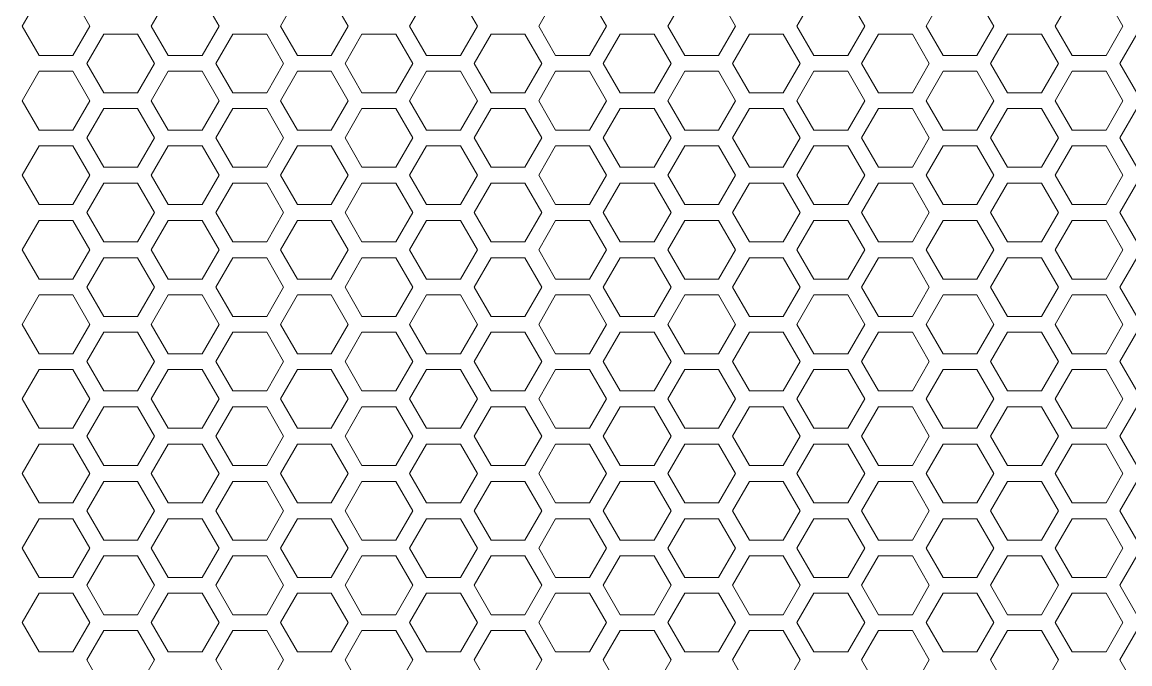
# Model space of a CAD drawing. Header units: millimetres. Extents: x 0 to 140, y -17 to 195.
# Drawn here: x 17.62 to 26.51, y 131.88 to 137.03 of the extents above; entities that cross this region are included whole.
import ezdxf

# ---------------------------------------------------------------- set-up
doc = ezdxf.new("R2010")
doc.units = ezdxf.units.MM
doc.layers.add('4203-42785_1_0', color=7, linetype='Continuous')

# ---------------------------------------------------------------- blocks, each defined once
blk = doc.blocks.new('a')
at = {"layer": '4203-42785_1_0', "color": 0, "linetype": 'ByBlock', "lineweight": 9}
for p, q in [((1506.9262, 451.6543), (1506.8194, 451.4695)), ((1507.2464, 451.4695), (1507.1396, 451.6543)), ((1507.7395, 451.6543), (1507.6327, 451.4695)), ((1508.0596, 451.4695), (1507.9529, 451.6543)), ((1508.5527, 451.6543), (1508.446, 451.4695)), ((1508.8728, 451.4695), (1508.7661, 451.6543)), ((1509.366, 451.6543), (1509.2593, 451.4695)), ((1509.6862, 451.4695), (1509.5794, 451.6543)), ((1510.1793, 451.6543), (1510.0725, 451.4695)), ((1510.4994, 451.4695), (1510.3927, 451.6543)), ((1510.9926, 451.6543), (1510.8858, 451.4695)), ((1511.3127, 451.4695), (1511.206, 451.6543)), ((1511.8058, 451.6543), (1511.6991, 451.4695)), ((1512.1259, 451.4695), (1512.0192, 451.6543)), ((1512.6191, 451.6543), (1512.5124, 451.4695)), ((1512.9393, 451.4695), (1512.8325, 451.6543)), ((1513.4323, 451.6543), (1513.3256, 451.4695)), ((1513.7524, 451.4695), (1513.6457, 451.6543)), ((1506.8194, 451.4695), (1506.9262, 451.2846)), ((1507.1396, 451.2846), (1507.2464, 451.4695)), ((1507.6327, 451.4695), (1507.7395, 451.2846)), ((1507.9529, 451.2846), (1508.0596, 451.4695)), ((1508.446, 451.4695), (1508.5527, 451.2846)), ((1508.7661, 451.2846), (1508.8728, 451.4695)), ((1509.2593, 451.4695), (1509.366, 451.2846)), ((1509.5794, 451.2846), (1509.6862, 451.4695)), ((1510.0725, 451.4695), (1510.1793, 451.2846)), ((1510.3927, 451.2846), (1510.4994, 451.4695)), ((1510.8858, 451.4695), (1510.9926, 451.2846)), ((1511.206, 451.2846), (1511.3127, 451.4695)), ((1511.6991, 451.4695), (1511.8058, 451.2846)), ((1512.0192, 451.2846), (1512.1259, 451.4695)), ((1512.5124, 451.4695), (1512.6191, 451.2846)), ((1512.8325, 451.2846), (1512.9393, 451.4695)), ((1513.3256, 451.4695), (1513.4323, 451.2846)), ((1513.6457, 451.2846), (1513.7524, 451.4695)), ((1507.3328, 451.4196), (1507.2261, 451.2347)), ((1507.3328, 451.4196), (1507.2261, 451.2347)), ((1507.5463, 451.4196), (1507.3328, 451.4196)), ((1507.5463, 451.4196), (1507.3328, 451.4196)), ((1507.653, 451.2347), (1507.5463, 451.4196)), ((1507.653, 451.2347), (1507.5463, 451.4196)), ((1508.1461, 451.4196), (1508.0394, 451.2347)), ((1508.1461, 451.4196), (1508.0394, 451.2347)), ((1508.3595, 451.4196), (1508.1461, 451.4196)), ((1508.3595, 451.4196), (1508.1461, 451.4196)), ((1508.4662, 451.2347), (1508.3595, 451.4196)), ((1508.4662, 451.2347), (1508.3595, 451.4196)), ((1508.9594, 451.4196), (1508.8527, 451.2347)), ((1508.9594, 451.4196), (1508.8527, 451.2347)), ((1509.1728, 451.4196), (1508.9594, 451.4196)), ((1509.1728, 451.4196), (1508.9594, 451.4196)), ((1509.2795, 451.2347), (1509.1728, 451.4196)), ((1509.2795, 451.2347), (1509.1728, 451.4196)), ((1509.7726, 451.4196), (1509.6659, 451.2347)), ((1509.7726, 451.4196), (1509.6659, 451.2347)), ((1509.9861, 451.4196), (1509.7726, 451.4196)), ((1509.9861, 451.4196), (1509.7726, 451.4196)), ((1510.0928, 451.2347), (1509.9861, 451.4196)), ((1510.0928, 451.2347), (1509.9861, 451.4196)), ((1510.5859, 451.4196), (1510.4792, 451.2347)), ((1510.5859, 451.4196), (1510.4792, 451.2347)), ((1510.7994, 451.4196), (1510.5859, 451.4196)), ((1510.7994, 451.4196), (1510.5859, 451.4196)), ((1510.9061, 451.2347), (1510.7994, 451.4196)), ((1510.9061, 451.2347), (1510.7994, 451.4196)), ((1511.3992, 451.4196), (1511.2925, 451.2347)), ((1511.3992, 451.4196), (1511.2925, 451.2347)), ((1511.6126, 451.4196), (1511.3992, 451.4196)), ((1511.6126, 451.4196), (1511.3992, 451.4196)), ((1511.7193, 451.2347), (1511.6126, 451.4196)), ((1511.7193, 451.2347), (1511.6126, 451.4196)), ((1512.2124, 451.4196), (1512.1057, 451.2347)), ((1512.2124, 451.4196), (1512.1057, 451.2347)), ((1512.4259, 451.4196), (1512.2124, 451.4196)), ((1512.4259, 451.4196), (1512.2124, 451.4196)), ((1512.5326, 451.2347), (1512.4259, 451.4196)), ((1512.5326, 451.2347), (1512.4259, 451.4196)), ((1513.0257, 451.4196), (1512.919, 451.2347)), ((1513.0257, 451.4196), (1512.919, 451.2347)), ((1513.2391, 451.4196), (1513.0257, 451.4196)), ((1513.2391, 451.4196), (1513.0257, 451.4196)), ((1513.3458, 451.2347), (1513.2391, 451.4196)), ((1513.3458, 451.2347), (1513.2391, 451.4196)), ((1513.8389, 451.4196), (1513.7322, 451.2347)), ((1513.8389, 451.4196), (1513.7322, 451.2347)), ((1506.9262, 451.2846), (1507.1396, 451.2846)), ((1507.2261, 451.2347), (1507.3328, 451.0498)), ((1507.2261, 451.2347), (1507.3328, 451.0498)), ((1507.5463, 451.0498), (1507.653, 451.2347)), ((1507.5463, 451.0498), (1507.653, 451.2347)), ((1507.7395, 451.2846), (1507.9529, 451.2846)), ((1508.0394, 451.2347), (1508.1461, 451.0498)), ((1508.0394, 451.2347), (1508.1461, 451.0498)), ((1508.3595, 451.0498), (1508.4662, 451.2347)), ((1508.3595, 451.0498), (1508.4662, 451.2347)), ((1508.5527, 451.2846), (1508.7661, 451.2846)), ((1508.8527, 451.2347), (1508.9594, 451.0498)), ((1508.8527, 451.2347), (1508.9594, 451.0498)), ((1509.1728, 451.0498), (1509.2795, 451.2347)), ((1509.1728, 451.0498), (1509.2795, 451.2347)), ((1509.366, 451.2846), (1509.5794, 451.2846)), ((1509.6659, 451.2347), (1509.7726, 451.0498)), ((1509.6659, 451.2347), (1509.7726, 451.0498)), ((1509.9861, 451.0498), (1510.0928, 451.2347)), ((1509.9861, 451.0498), (1510.0928, 451.2347)), ((1510.1793, 451.2846), (1510.3927, 451.2846)), ((1510.4792, 451.2347), (1510.5859, 451.0498)), ((1510.4792, 451.2347), (1510.5859, 451.0498)), ((1510.7994, 451.0498), (1510.9061, 451.2347)), ((1510.7994, 451.0498), (1510.9061, 451.2347)), ((1510.9926, 451.2846), (1511.206, 451.2846)), ((1511.2925, 451.2347), (1511.3992, 451.0498)), ((1511.2925, 451.2347), (1511.3992, 451.0498)), ((1511.6126, 451.0498), (1511.7193, 451.2347)), ((1511.6126, 451.0498), (1511.7193, 451.2347)), ((1511.8058, 451.2846), (1512.0192, 451.2846)), ((1512.1057, 451.2347), (1512.2124, 451.0498)), ((1512.1057, 451.2347), (1512.2124, 451.0498)), ((1512.4259, 451.0498), (1512.5326, 451.2347)), ((1512.4259, 451.0498), (1512.5326, 451.2347)), ((1512.6191, 451.2846), (1512.8325, 451.2846)), ((1512.919, 451.2347), (1513.0257, 451.0498)), ((1512.919, 451.2347), (1513.0257, 451.0498)), ((1513.2391, 451.0498), (1513.3458, 451.2347)), ((1513.2391, 451.0498), (1513.3458, 451.2347)), ((1513.4323, 451.2846), (1513.6457, 451.2846)), ((1513.7322, 451.2347), (1513.8389, 451.0498)), ((1513.7322, 451.2347), (1513.8389, 451.0498)), ((1506.9262, 451.1848), (1506.8194, 450.9999)), ((1506.9262, 451.1848), (1506.8194, 450.9999)), ((1507.1396, 451.1848), (1506.9262, 451.1848)), ((1507.1396, 451.1848), (1506.9262, 451.1848)), ((1507.2464, 450.9999), (1507.1396, 451.1848)), ((1507.2464, 450.9999), (1507.1396, 451.1848)), ((1507.7395, 451.1848), (1507.6327, 450.9999)), ((1507.7395, 451.1848), (1507.6327, 450.9999)), ((1507.9529, 451.1848), (1507.7395, 451.1848)), ((1507.9529, 451.1848), (1507.7395, 451.1848)), ((1508.0596, 450.9999), (1507.9529, 451.1848)), ((1508.0596, 450.9999), (1507.9529, 451.1848)), ((1508.5527, 451.1848), (1508.446, 450.9999)), ((1508.5527, 451.1848), (1508.446, 450.9999)), ((1508.7661, 451.1848), (1508.5527, 451.1848)), ((1508.7661, 451.1848), (1508.5527, 451.1848)), ((1508.8728, 450.9999), (1508.7661, 451.1848)), ((1508.8728, 450.9999), (1508.7661, 451.1848)), ((1509.366, 451.1848), (1509.2593, 450.9999)), ((1509.366, 451.1848), (1509.2593, 450.9999)), ((1509.5794, 451.1848), (1509.366, 451.1848)), ((1509.5794, 451.1848), (1509.366, 451.1848)), ((1509.6862, 450.9999), (1509.5794, 451.1848)), ((1509.6862, 450.9999), (1509.5794, 451.1848)), ((1510.1793, 451.1848), (1510.0725, 450.9999)), ((1510.1793, 451.1848), (1510.0725, 450.9999)), ((1510.3927, 451.1848), (1510.1793, 451.1848)), ((1510.3927, 451.1848), (1510.1793, 451.1848)), ((1510.4994, 450.9999), (1510.3927, 451.1848)), ((1510.4994, 450.9999), (1510.3927, 451.1848)), ((1510.9926, 451.1848), (1510.8858, 450.9999)), ((1510.9926, 451.1848), (1510.8858, 450.9999)), ((1511.206, 451.1848), (1510.9926, 451.1848)), ((1511.206, 451.1848), (1510.9926, 451.1848)), ((1511.3127, 450.9999), (1511.206, 451.1848)), ((1511.3127, 450.9999), (1511.206, 451.1848)), ((1511.8058, 451.1848), (1511.6991, 450.9999)), ((1511.8058, 451.1848), (1511.6991, 450.9999)), ((1512.0192, 451.1848), (1511.8058, 451.1848)), ((1512.0192, 451.1848), (1511.8058, 451.1848)), ((1512.1259, 450.9999), (1512.0192, 451.1848)), ((1512.1259, 450.9999), (1512.0192, 451.1848)), ((1512.6191, 451.1848), (1512.5124, 450.9999)), ((1512.6191, 451.1848), (1512.5124, 450.9999)), ((1512.8325, 451.1848), (1512.6191, 451.1848)), ((1512.8325, 451.1848), (1512.6191, 451.1848)), ((1512.9393, 450.9999), (1512.8325, 451.1848)), ((1512.9393, 450.9999), (1512.8325, 451.1848)), ((1513.4323, 451.1848), (1513.3256, 450.9999)), ((1513.4323, 451.1848), (1513.3256, 450.9999)), ((1513.6457, 451.1848), (1513.4323, 451.1848)), ((1513.6457, 451.1848), (1513.4323, 451.1848)), ((1513.7524, 450.9999), (1513.6457, 451.1848)), ((1513.7524, 450.9999), (1513.6457, 451.1848)), ((1507.3328, 451.0498), (1507.5463, 451.0498)), ((1507.3328, 451.0498), (1507.5463, 451.0498)), ((1508.1461, 451.0498), (1508.3595, 451.0498)), ((1508.1461, 451.0498), (1508.3595, 451.0498)), ((1508.9594, 451.0498), (1509.1728, 451.0498)), ((1508.9594, 451.0498), (1509.1728, 451.0498)), ((1509.7726, 451.0498), (1509.9861, 451.0498)), ((1509.7726, 451.0498), (1509.9861, 451.0498)), ((1510.5859, 451.0498), (1510.7994, 451.0498)), ((1510.5859, 451.0498), (1510.7994, 451.0498)), ((1511.3992, 451.0498), (1511.6126, 451.0498)), ((1511.3992, 451.0498), (1511.6126, 451.0498)), ((1512.2124, 451.0498), (1512.4259, 451.0498)), ((1512.2124, 451.0498), (1512.4259, 451.0498)), ((1513.0257, 451.0498), (1513.2391, 451.0498)), ((1513.0257, 451.0498), (1513.2391, 451.0498)), ((1506.8194, 450.9999), (1506.9262, 450.8151)), ((1506.8194, 450.9999), (1506.9262, 450.8151)), ((1507.1396, 450.8151), (1507.2464, 450.9999)), ((1507.1396, 450.8151), (1507.2464, 450.9999)), ((1507.3328, 450.95), (1507.2261, 450.7652)), ((1507.5463, 450.95), (1507.3328, 450.95)), ((1507.653, 450.7652), (1507.5463, 450.95)), ((1507.6327, 450.9999), (1507.7395, 450.8151)), ((1507.6327, 450.9999), (1507.7395, 450.8151)), ((1507.9529, 450.8151), (1508.0596, 450.9999)), ((1507.9529, 450.8151), (1508.0596, 450.9999)), ((1508.1461, 450.95), (1508.0394, 450.7652)), ((1508.3595, 450.95), (1508.1461, 450.95)), ((1508.4662, 450.7652), (1508.3595, 450.95)), ((1508.446, 450.9999), (1508.5527, 450.8151)), ((1508.446, 450.9999), (1508.5527, 450.8151)), ((1508.7661, 450.8151), (1508.8728, 450.9999)), ((1508.7661, 450.8151), (1508.8728, 450.9999)), ((1508.9594, 450.95), (1508.8527, 450.7652)), ((1509.1728, 450.95), (1508.9594, 450.95)), ((1509.2795, 450.7652), (1509.1728, 450.95)), ((1509.2593, 450.9999), (1509.366, 450.8151)), ((1509.2593, 450.9999), (1509.366, 450.8151)), ((1509.5794, 450.8151), (1509.6862, 450.9999)), ((1509.5794, 450.8151), (1509.6862, 450.9999)), ((1509.7726, 450.95), (1509.6659, 450.7652)), ((1509.9861, 450.95), (1509.7726, 450.95)), ((1510.0928, 450.7652), (1509.9861, 450.95)), ((1510.0725, 450.9999), (1510.1793, 450.8151)), ((1510.0725, 450.9999), (1510.1793, 450.8151)), ((1510.3927, 450.8151), (1510.4994, 450.9999)), ((1510.3927, 450.8151), (1510.4994, 450.9999)), ((1510.5859, 450.95), (1510.4792, 450.7652)), ((1510.7994, 450.95), (1510.5859, 450.95)), ((1510.9061, 450.7652), (1510.7994, 450.95)), ((1510.8858, 450.9999), (1510.9926, 450.8151)), ((1510.8858, 450.9999), (1510.9926, 450.8151)), ((1511.206, 450.8151), (1511.3127, 450.9999)), ((1511.206, 450.8151), (1511.3127, 450.9999)), ((1511.3992, 450.95), (1511.2925, 450.7652)), ((1511.6126, 450.95), (1511.3992, 450.95)), ((1511.7193, 450.7652), (1511.6126, 450.95)), ((1511.6991, 450.9999), (1511.8058, 450.8151)), ((1511.6991, 450.9999), (1511.8058, 450.8151)), ((1512.0192, 450.8151), (1512.1259, 450.9999)), ((1512.0192, 450.8151), (1512.1259, 450.9999)), ((1512.2124, 450.95), (1512.1057, 450.7652)), ((1512.4259, 450.95), (1512.2124, 450.95)), ((1512.5326, 450.7652), (1512.4259, 450.95)), ((1512.5124, 450.9999), (1512.6191, 450.8151)), ((1512.5124, 450.9999), (1512.6191, 450.8151)), ((1512.8325, 450.8151), (1512.9393, 450.9999)), ((1512.8325, 450.8151), (1512.9393, 450.9999)), ((1513.0257, 450.95), (1512.919, 450.7652)), ((1513.2391, 450.95), (1513.0257, 450.95)), ((1513.3458, 450.7652), (1513.2391, 450.95)), ((1513.3256, 450.9999), (1513.4323, 450.8151)), ((1513.3256, 450.9999), (1513.4323, 450.8151)), ((1513.6457, 450.8151), (1513.7524, 450.9999)), ((1513.6457, 450.8151), (1513.7524, 450.9999)), ((1513.8389, 450.95), (1513.7322, 450.7652)), ((1506.9262, 450.8151), (1507.1396, 450.8151)), ((1506.9262, 450.8151), (1507.1396, 450.8151)), ((1507.7395, 450.8151), (1507.9529, 450.8151)), ((1507.7395, 450.8151), (1507.9529, 450.8151)), ((1508.5527, 450.8151), (1508.7661, 450.8151)), ((1508.5527, 450.8151), (1508.7661, 450.8151)), ((1509.366, 450.8151), (1509.5794, 450.8151)), ((1509.366, 450.8151), (1509.5794, 450.8151)), ((1510.1793, 450.8151), (1510.3927, 450.8151)), ((1510.1793, 450.8151), (1510.3927, 450.8151)), ((1510.9926, 450.8151), (1511.206, 450.8151)), ((1510.9926, 450.8151), (1511.206, 450.8151)), ((1511.8058, 450.8151), (1512.0192, 450.8151)), ((1511.8058, 450.8151), (1512.0192, 450.8151)), ((1512.6191, 450.8151), (1512.8325, 450.8151)), ((1512.6191, 450.8151), (1512.8325, 450.8151)), ((1513.4323, 450.8151), (1513.6457, 450.8151)), ((1513.4323, 450.8151), (1513.6457, 450.8151)), ((1507.2261, 450.7652), (1507.3328, 450.5803)), ((1507.5463, 450.5803), (1507.653, 450.7652)), ((1508.0394, 450.7652), (1508.1461, 450.5803)), ((1508.3595, 450.5803), (1508.4662, 450.7652)), ((1508.8527, 450.7652), (1508.9594, 450.5803)), ((1509.1728, 450.5803), (1509.2795, 450.7652)), ((1509.6659, 450.7652), (1509.7726, 450.5803)), ((1509.9861, 450.5803), (1510.0928, 450.7652)), ((1510.4792, 450.7652), (1510.5859, 450.5803)), ((1510.7994, 450.5803), (1510.9061, 450.7652)), ((1511.2925, 450.7652), (1511.3992, 450.5803)), ((1511.6126, 450.5803), (1511.7193, 450.7652)), ((1512.1057, 450.7652), (1512.2124, 450.5803)), ((1512.4259, 450.5803), (1512.5326, 450.7652)), ((1512.919, 450.7652), (1513.0257, 450.5803)), ((1513.2391, 450.5803), (1513.3458, 450.7652)), ((1513.7322, 450.7652), (1513.8389, 450.5803)), ((1506.9262, 450.7153), (1506.8194, 450.5304)), ((1507.1396, 450.7153), (1506.9262, 450.7153)), ((1507.2464, 450.5304), (1507.1396, 450.7153)), ((1507.7395, 450.7153), (1507.6327, 450.5304)), ((1507.9529, 450.7153), (1507.7395, 450.7153)), ((1508.0596, 450.5304), (1507.9529, 450.7153)), ((1508.5527, 450.7153), (1508.446, 450.5304)), ((1508.7661, 450.7153), (1508.5527, 450.7153)), ((1508.8728, 450.5304), (1508.7661, 450.7153)), ((1509.366, 450.7153), (1509.2593, 450.5304)), ((1509.5794, 450.7153), (1509.366, 450.7153)), ((1509.6862, 450.5304), (1509.5794, 450.7153)), ((1510.1793, 450.7153), (1510.0725, 450.5304)), ((1510.3927, 450.7153), (1510.1793, 450.7153)), ((1510.4994, 450.5304), (1510.3927, 450.7153)), ((1510.9926, 450.7153), (1510.8858, 450.5304)), ((1511.206, 450.7153), (1510.9926, 450.7153)), ((1511.3127, 450.5304), (1511.206, 450.7153)), ((1511.8058, 450.7153), (1511.6991, 450.5304)), ((1512.0192, 450.7153), (1511.8058, 450.7153)), ((1512.1259, 450.5304), (1512.0192, 450.7153)), ((1512.6191, 450.7153), (1512.5124, 450.5304)), ((1512.8325, 450.7153), (1512.6191, 450.7153)), ((1512.9393, 450.5304), (1512.8325, 450.7153)), ((1513.4323, 450.7153), (1513.3256, 450.5304)), ((1513.6457, 450.7153), (1513.4323, 450.7153)), ((1513.7524, 450.5304), (1513.6457, 450.7153)), ((1506.8194, 450.5304), (1506.9262, 450.3455)), ((1507.1396, 450.3455), (1507.2464, 450.5304)), ((1507.3328, 450.5803), (1507.5463, 450.5803)), ((1507.6327, 450.5304), (1507.7395, 450.3455)), ((1507.9529, 450.3455), (1508.0596, 450.5304)), ((1508.1461, 450.5803), (1508.3595, 450.5803)), ((1508.446, 450.5304), (1508.5527, 450.3455)), ((1508.7661, 450.3455), (1508.8728, 450.5304)), ((1508.9594, 450.5803), (1509.1728, 450.5803)), ((1509.2593, 450.5304), (1509.366, 450.3455)), ((1509.5794, 450.3455), (1509.6862, 450.5304)), ((1509.7726, 450.5803), (1509.9861, 450.5803)), ((1510.0725, 450.5304), (1510.1793, 450.3455)), ((1510.3927, 450.3455), (1510.4994, 450.5304)), ((1510.5859, 450.5803), (1510.7994, 450.5803)), ((1510.8858, 450.5304), (1510.9926, 450.3455)), ((1511.206, 450.3455), (1511.3127, 450.5304)), ((1511.3992, 450.5803), (1511.6126, 450.5803)), ((1511.6991, 450.5304), (1511.8058, 450.3455)), ((1512.0192, 450.3455), (1512.1259, 450.5304)), ((1512.2124, 450.5803), (1512.4259, 450.5803)), ((1512.5124, 450.5304), (1512.6191, 450.3455)), ((1512.8325, 450.3455), (1512.9393, 450.5304)), ((1513.0257, 450.5803), (1513.2391, 450.5803)), ((1513.3256, 450.5304), (1513.4323, 450.3455)), ((1513.6457, 450.3455), (1513.7524, 450.5304)), ((1507.3328, 450.4805), (1507.2261, 450.2956)), ((1507.5463, 450.4805), (1507.3328, 450.4805)), ((1507.653, 450.2956), (1507.5463, 450.4805)), ((1508.1461, 450.4805), (1508.0394, 450.2956)), ((1508.3595, 450.4805), (1508.1461, 450.4805)), ((1508.4662, 450.2956), (1508.3595, 450.4805)), ((1508.9594, 450.4805), (1508.8527, 450.2956)), ((1509.1728, 450.4805), (1508.9594, 450.4805)), ((1509.2795, 450.2956), (1509.1728, 450.4805)), ((1509.7726, 450.4805), (1509.6659, 450.2956)), ((1509.9861, 450.4805), (1509.7726, 450.4805)), ((1510.0928, 450.2956), (1509.9861, 450.4805)), ((1510.5859, 450.4805), (1510.4792, 450.2956)), ((1510.7994, 450.4805), (1510.5859, 450.4805)), ((1510.9061, 450.2956), (1510.7994, 450.4805)), ((1511.3992, 450.4805), (1511.2925, 450.2956)), ((1511.6126, 450.4805), (1511.3992, 450.4805)), ((1511.7193, 450.2956), (1511.6126, 450.4805)), ((1512.2124, 450.4805), (1512.1057, 450.2956)), ((1512.4259, 450.4805), (1512.2124, 450.4805)), ((1512.5326, 450.2956), (1512.4259, 450.4805)), ((1513.0257, 450.4805), (1512.919, 450.2956)), ((1513.2391, 450.4805), (1513.0257, 450.4805)), ((1513.3458, 450.2956), (1513.2391, 450.4805)), ((1513.8389, 450.4805), (1513.7322, 450.2956)), ((1506.9262, 450.3455), (1507.1396, 450.3455)), ((1507.7395, 450.3455), (1507.9529, 450.3455)), ((1508.5527, 450.3455), (1508.7661, 450.3455)), ((1509.366, 450.3455), (1509.5794, 450.3455)), ((1510.1793, 450.3455), (1510.3927, 450.3455)), ((1510.9926, 450.3455), (1511.206, 450.3455)), ((1511.8058, 450.3455), (1512.0192, 450.3455)), ((1512.6191, 450.3455), (1512.8325, 450.3455)), ((1513.4323, 450.3455), (1513.6457, 450.3455)), ((1507.2261, 450.2956), (1507.3328, 450.1108)), ((1507.5463, 450.1108), (1507.653, 450.2956)), ((1508.0394, 450.2956), (1508.1461, 450.1108)), ((1508.3595, 450.1108), (1508.4662, 450.2956)), ((1508.8527, 450.2956), (1508.9594, 450.1108)), ((1509.1728, 450.1108), (1509.2795, 450.2956)), ((1509.6659, 450.2956), (1509.7726, 450.1108)), ((1509.9861, 450.1108), (1510.0928, 450.2956)), ((1510.4792, 450.2956), (1510.5859, 450.1108)), ((1510.7994, 450.1108), (1510.9061, 450.2956)), ((1511.2925, 450.2956), (1511.3992, 450.1108)), ((1511.6126, 450.1108), (1511.7193, 450.2956)), ((1512.1057, 450.2956), (1512.2124, 450.1108)), ((1512.4259, 450.1108), (1512.5326, 450.2956)), ((1512.919, 450.2956), (1513.0257, 450.1108)), ((1513.2391, 450.1108), (1513.3458, 450.2956)), ((1513.7322, 450.2956), (1513.8389, 450.1108)), ((1506.9262, 450.2457), (1506.8194, 450.0608)), ((1507.1396, 450.2457), (1506.9262, 450.2457)), ((1507.2464, 450.0608), (1507.1396, 450.2457)), ((1507.7395, 450.2457), (1507.6327, 450.0608)), ((1507.9529, 450.2457), (1507.7395, 450.2457)), ((1508.0596, 450.0608), (1507.9529, 450.2457)), ((1508.5527, 450.2457), (1508.446, 450.0608)), ((1508.7661, 450.2457), (1508.5527, 450.2457)), ((1508.8728, 450.0608), (1508.7661, 450.2457)), ((1509.366, 450.2457), (1509.2593, 450.0608)), ((1509.5794, 450.2457), (1509.366, 450.2457)), ((1509.6862, 450.0608), (1509.5794, 450.2457)), ((1510.1793, 450.2457), (1510.0725, 450.0608)), ((1510.3927, 450.2457), (1510.1793, 450.2457)), ((1510.4994, 450.0608), (1510.3927, 450.2457)), ((1510.9926, 450.2457), (1510.8858, 450.0608)), ((1511.206, 450.2457), (1510.9926, 450.2457)), ((1511.3127, 450.0608), (1511.206, 450.2457)), ((1511.8058, 450.2457), (1511.6991, 450.0608)), ((1512.0192, 450.2457), (1511.8058, 450.2457)), ((1512.1259, 450.0608), (1512.0192, 450.2457)), ((1512.6191, 450.2457), (1512.5124, 450.0608)), ((1512.8325, 450.2457), (1512.6191, 450.2457)), ((1512.9393, 450.0608), (1512.8325, 450.2457)), ((1513.4323, 450.2457), (1513.3256, 450.0608)), ((1513.6457, 450.2457), (1513.4323, 450.2457)), ((1513.7524, 450.0608), (1513.6457, 450.2457)), ((1507.3328, 450.1108), (1507.5463, 450.1108)), ((1508.1461, 450.1108), (1508.3595, 450.1108)), ((1508.9594, 450.1108), (1509.1728, 450.1108)), ((1509.7726, 450.1108), (1509.9861, 450.1108)), ((1510.5859, 450.1108), (1510.7994, 450.1108)), ((1511.3992, 450.1108), (1511.6126, 450.1108)), ((1512.2124, 450.1108), (1512.4259, 450.1108)), ((1513.0257, 450.1108), (1513.2391, 450.1108)), ((1506.8194, 450.0608), (1506.9262, 449.876)), ((1507.1396, 449.876), (1507.2464, 450.0608)), ((1507.6327, 450.0608), (1507.7395, 449.876)), ((1507.9529, 449.876), (1508.0596, 450.0608)), ((1508.446, 450.0608), (1508.5527, 449.876)), ((1508.7661, 449.876), (1508.8728, 450.0608)), ((1509.2593, 450.0608), (1509.366, 449.876)), ((1509.5794, 449.876), (1509.6862, 450.0608)), ((1510.0725, 450.0608), (1510.1793, 449.876)), ((1510.3927, 449.876), (1510.4994, 450.0608)), ((1510.8858, 450.0608), (1510.9926, 449.876)), ((1511.206, 449.876), (1511.3127, 450.0608)), ((1511.6991, 450.0608), (1511.8058, 449.876)), ((1512.0192, 449.876), (1512.1259, 450.0608)), ((1512.5124, 450.0608), (1512.6191, 449.876)), ((1512.8325, 449.876), (1512.9393, 450.0608)), ((1513.3256, 450.0608), (1513.4323, 449.876)), ((1513.6457, 449.876), (1513.7524, 450.0608)), ((1507.3328, 450.0109), (1507.2261, 449.8261)), ((1507.5463, 450.0109), (1507.3328, 450.0109)), ((1507.653, 449.8261), (1507.5463, 450.0109)), ((1508.1461, 450.0109), (1508.0394, 449.8261)), ((1508.3595, 450.0109), (1508.1461, 450.0109)), ((1508.4662, 449.8261), (1508.3595, 450.0109)), ((1508.9594, 450.0109), (1508.8527, 449.8261)), ((1509.1728, 450.0109), (1508.9594, 450.0109)), ((1509.2795, 449.8261), (1509.1728, 450.0109)), ((1509.7726, 450.0109), (1509.6659, 449.8261)), ((1509.9861, 450.0109), (1509.7726, 450.0109)), ((1510.0928, 449.8261), (1509.9861, 450.0109)), ((1510.5859, 450.0109), (1510.4792, 449.8261)), ((1510.7994, 450.0109), (1510.5859, 450.0109)), ((1510.9061, 449.8261), (1510.7994, 450.0109)), ((1511.3992, 450.0109), (1511.2925, 449.8261)), ((1511.6126, 450.0109), (1511.3992, 450.0109)), ((1511.7193, 449.8261), (1511.6126, 450.0109)), ((1512.2124, 450.0109), (1512.1057, 449.8261)), ((1512.4259, 450.0109), (1512.2124, 450.0109)), ((1512.5326, 449.8261), (1512.4259, 450.0109)), ((1513.0257, 450.0109), (1512.919, 449.8261)), ((1513.2391, 450.0109), (1513.0257, 450.0109)), ((1513.3458, 449.8261), (1513.2391, 450.0109)), ((1513.8389, 450.0109), (1513.7322, 449.8261)), ((1506.9262, 449.876), (1507.1396, 449.876)), ((1507.7395, 449.876), (1507.9529, 449.876)), ((1508.5527, 449.876), (1508.7661, 449.876)), ((1509.366, 449.876), (1509.5794, 449.876)), ((1510.1793, 449.876), (1510.3927, 449.876)), ((1510.9926, 449.876), (1511.206, 449.876)), ((1511.8058, 449.876), (1512.0192, 449.876)), ((1512.6191, 449.876), (1512.8325, 449.876)), ((1513.4323, 449.876), (1513.6457, 449.876)), ((1506.9262, 449.7762), (1506.8194, 449.5913)), ((1507.1396, 449.7762), (1506.9262, 449.7762)), ((1507.2464, 449.5913), (1507.1396, 449.7762)), ((1507.2261, 449.8261), (1507.3328, 449.6412)), ((1507.5463, 449.6412), (1507.653, 449.8261)), ((1507.7395, 449.7762), (1507.6327, 449.5913)), ((1507.9529, 449.7762), (1507.7395, 449.7762)), ((1508.0596, 449.5913), (1507.9529, 449.7762)), ((1508.0394, 449.8261), (1508.1461, 449.6412)), ((1508.3595, 449.6412), (1508.4662, 449.8261)), ((1508.5527, 449.7762), (1508.446, 449.5913)), ((1508.7661, 449.7762), (1508.5527, 449.7762)), ((1508.8728, 449.5913), (1508.7661, 449.7762)), ((1508.8527, 449.8261), (1508.9594, 449.6412)), ((1509.1728, 449.6412), (1509.2795, 449.8261)), ((1509.366, 449.7762), (1509.2593, 449.5913)), ((1509.5794, 449.7762), (1509.366, 449.7762)), ((1509.6862, 449.5913), (1509.5794, 449.7762)), ((1509.6659, 449.8261), (1509.7726, 449.6412)), ((1509.9861, 449.6412), (1510.0928, 449.8261)), ((1510.1793, 449.7762), (1510.0725, 449.5913)), ((1510.3927, 449.7762), (1510.1793, 449.7762)), ((1510.4994, 449.5913), (1510.3927, 449.7762)), ((1510.4792, 449.8261), (1510.5859, 449.6412)), ((1510.7994, 449.6412), (1510.9061, 449.8261)), ((1510.9926, 449.7762), (1510.8858, 449.5913)), ((1511.206, 449.7762), (1510.9926, 449.7762)), ((1511.3127, 449.5913), (1511.206, 449.7762)), ((1511.2925, 449.8261), (1511.3992, 449.6412)), ((1511.6126, 449.6412), (1511.7193, 449.8261)), ((1511.8058, 449.7762), (1511.6991, 449.5913)), ((1512.0192, 449.7762), (1511.8058, 449.7762)), ((1512.1259, 449.5913), (1512.0192, 449.7762)), ((1512.1057, 449.8261), (1512.2124, 449.6412)), ((1512.4259, 449.6412), (1512.5326, 449.8261)), ((1512.6191, 449.7762), (1512.5124, 449.5913)), ((1512.8325, 449.7762), (1512.6191, 449.7762)), ((1512.9393, 449.5913), (1512.8325, 449.7762)), ((1512.919, 449.8261), (1513.0257, 449.6412)), ((1513.2391, 449.6412), (1513.3458, 449.8261)), ((1513.4323, 449.7762), (1513.3256, 449.5913)), ((1513.6457, 449.7762), (1513.4323, 449.7762)), ((1513.7524, 449.5913), (1513.6457, 449.7762)), ((1513.7322, 449.8261), (1513.8389, 449.6412)), ((1507.3328, 449.6412), (1507.5463, 449.6412)), ((1508.1461, 449.6412), (1508.3595, 449.6412)), ((1508.9594, 449.6412), (1509.1728, 449.6412)), ((1509.7726, 449.6412), (1509.9861, 449.6412)), ((1510.5859, 449.6412), (1510.7994, 449.6412)), ((1511.3992, 449.6412), (1511.6126, 449.6412)), ((1512.2124, 449.6412), (1512.4259, 449.6412)), ((1513.0257, 449.6412), (1513.2391, 449.6412)), ((1506.8194, 449.5913), (1506.9262, 449.4064)), ((1507.1396, 449.4064), (1507.2464, 449.5913)), ((1507.6327, 449.5913), (1507.7395, 449.4064)), ((1507.9529, 449.4064), (1508.0596, 449.5913)), ((1508.446, 449.5913), (1508.5527, 449.4064)), ((1508.7661, 449.4064), (1508.8728, 449.5913)), ((1509.2593, 449.5913), (1509.366, 449.4064)), ((1509.5794, 449.4064), (1509.6862, 449.5913)), ((1510.0725, 449.5913), (1510.1793, 449.4064)), ((1510.3927, 449.4064), (1510.4994, 449.5913)), ((1510.8858, 449.5913), (1510.9926, 449.4064)), ((1511.206, 449.4064), (1511.3127, 449.5913)), ((1511.6991, 449.5913), (1511.8058, 449.4064)), ((1512.0192, 449.4064), (1512.1259, 449.5913)), ((1512.5124, 449.5913), (1512.6191, 449.4064)), ((1512.8325, 449.4064), (1512.9393, 449.5913)), ((1513.3256, 449.5913), (1513.4323, 449.4064)), ((1513.6457, 449.4064), (1513.7524, 449.5913)), ((1507.3328, 449.5414), (1507.2261, 449.3565)), ((1507.5463, 449.5414), (1507.3328, 449.5414)), ((1507.653, 449.3565), (1507.5463, 449.5414)), ((1508.1461, 449.5414), (1508.0394, 449.3565)), ((1508.3595, 449.5414), (1508.1461, 449.5414)), ((1508.4662, 449.3565), (1508.3595, 449.5414)), ((1508.9594, 449.5414), (1508.8527, 449.3565)), ((1509.1728, 449.5414), (1508.9594, 449.5414)), ((1509.2795, 449.3565), (1509.1728, 449.5414)), ((1509.7726, 449.5414), (1509.6659, 449.3565)), ((1509.9861, 449.5414), (1509.7726, 449.5414)), ((1510.0928, 449.3565), (1509.9861, 449.5414)), ((1510.5859, 449.5414), (1510.4792, 449.3565)), ((1510.7994, 449.5414), (1510.5859, 449.5414)), ((1510.9061, 449.3565), (1510.7994, 449.5414)), ((1511.3992, 449.5414), (1511.2925, 449.3565)), ((1511.6126, 449.5414), (1511.3992, 449.5414)), ((1511.7193, 449.3565), (1511.6126, 449.5414)), ((1512.2124, 449.5414), (1512.1057, 449.3565)), ((1512.4259, 449.5414), (1512.2124, 449.5414)), ((1512.5326, 449.3565), (1512.4259, 449.5414)), ((1513.0257, 449.5414), (1512.919, 449.3565)), ((1513.2391, 449.5414), (1513.0257, 449.5414)), ((1513.3458, 449.3565), (1513.2391, 449.5414)), ((1513.8389, 449.5414), (1513.7322, 449.3565)), ((1506.9262, 449.4064), (1507.1396, 449.4064)), ((1507.2261, 449.3565), (1507.3328, 449.1717)), ((1507.5463, 449.1717), (1507.653, 449.3565)), ((1507.7395, 449.4064), (1507.9529, 449.4064)), ((1508.0394, 449.3565), (1508.1461, 449.1717)), ((1508.3595, 449.1717), (1508.4662, 449.3565)), ((1508.5527, 449.4064), (1508.7661, 449.4064)), ((1508.8527, 449.3565), (1508.9594, 449.1717)), ((1509.1728, 449.1717), (1509.2795, 449.3565)), ((1509.366, 449.4064), (1509.5794, 449.4064)), ((1509.6659, 449.3565), (1509.7726, 449.1717)), ((1509.9861, 449.1717), (1510.0928, 449.3565)), ((1510.1793, 449.4064), (1510.3927, 449.4064)), ((1510.4792, 449.3565), (1510.5859, 449.1717)), ((1510.7994, 449.1717), (1510.9061, 449.3565)), ((1510.9926, 449.4064), (1511.206, 449.4064)), ((1511.2925, 449.3565), (1511.3992, 449.1717)), ((1511.6126, 449.1717), (1511.7193, 449.3565)), ((1511.8058, 449.4064), (1512.0192, 449.4064)), ((1512.1057, 449.3565), (1512.2124, 449.1717)), ((1512.4259, 449.1717), (1512.5326, 449.3565)), ((1512.6191, 449.4064), (1512.8325, 449.4064)), ((1512.919, 449.3565), (1513.0257, 449.1717)), ((1513.2391, 449.1717), (1513.3458, 449.3565)), ((1513.4323, 449.4064), (1513.6457, 449.4064)), ((1513.7322, 449.3565), (1513.8389, 449.1717)), ((1506.9262, 449.3066), (1506.8194, 449.1218)), ((1507.1396, 449.3066), (1506.9262, 449.3066)), ((1507.2464, 449.1218), (1507.1396, 449.3066)), ((1507.7395, 449.3066), (1507.6327, 449.1218)), ((1507.9529, 449.3066), (1507.7395, 449.3066)), ((1508.0596, 449.1218), (1507.9529, 449.3066)), ((1508.5527, 449.3066), (1508.446, 449.1218)), ((1508.7661, 449.3066), (1508.5527, 449.3066)), ((1508.8728, 449.1218), (1508.7661, 449.3066)), ((1509.366, 449.3066), (1509.2593, 449.1218)), ((1509.5794, 449.3066), (1509.366, 449.3066)), ((1509.6862, 449.1218), (1509.5794, 449.3066)), ((1510.1793, 449.3066), (1510.0725, 449.1218)), ((1510.3927, 449.3066), (1510.1793, 449.3066)), ((1510.4994, 449.1218), (1510.3927, 449.3066)), ((1510.9926, 449.3066), (1510.8858, 449.1218)), ((1511.206, 449.3066), (1510.9926, 449.3066)), ((1511.3127, 449.1218), (1511.206, 449.3066)), ((1511.8058, 449.3066), (1511.6991, 449.1218)), ((1512.0192, 449.3066), (1511.8058, 449.3066)), ((1512.1259, 449.1218), (1512.0192, 449.3066)), ((1512.6191, 449.3066), (1512.5124, 449.1218)), ((1512.8325, 449.3066), (1512.6191, 449.3066)), ((1512.9393, 449.1218), (1512.8325, 449.3066)), ((1513.4323, 449.3066), (1513.3256, 449.1218)), ((1513.6457, 449.3066), (1513.4323, 449.3066)), ((1513.7524, 449.1218), (1513.6457, 449.3066)), ((1507.3328, 449.1717), (1507.5463, 449.1717)), ((1508.1461, 449.1717), (1508.3595, 449.1717)), ((1508.9594, 449.1717), (1509.1728, 449.1717)), ((1509.7726, 449.1717), (1509.9861, 449.1717)), ((1510.5859, 449.1717), (1510.7994, 449.1717)), ((1511.3992, 449.1717), (1511.6126, 449.1717)), ((1512.2124, 449.1717), (1512.4259, 449.1717)), ((1513.0257, 449.1717), (1513.2391, 449.1717)), ((1506.8194, 449.1218), (1506.9262, 448.9369)), ((1507.1396, 448.9369), (1507.2464, 449.1218)), ((1507.3328, 449.0718), (1507.2261, 448.887)), ((1507.5463, 449.0718), (1507.3328, 449.0718)), ((1507.653, 448.887), (1507.5463, 449.0718)), ((1507.6327, 449.1218), (1507.7395, 448.9369)), ((1507.9529, 448.9369), (1508.0596, 449.1218)), ((1508.1461, 449.0718), (1508.0394, 448.887)), ((1508.3595, 449.0718), (1508.1461, 449.0718)), ((1508.4662, 448.887), (1508.3595, 449.0718)), ((1508.446, 449.1218), (1508.5527, 448.9369)), ((1508.7661, 448.9369), (1508.8728, 449.1218)), ((1508.9594, 449.0718), (1508.8527, 448.887)), ((1509.1728, 449.0718), (1508.9594, 449.0718)), ((1509.2795, 448.887), (1509.1728, 449.0718)), ((1509.2593, 449.1218), (1509.366, 448.9369)), ((1509.5794, 448.9369), (1509.6862, 449.1218)), ((1509.7726, 449.0718), (1509.6659, 448.887)), ((1509.9861, 449.0718), (1509.7726, 449.0718)), ((1510.0928, 448.887), (1509.9861, 449.0718)), ((1510.0725, 449.1218), (1510.1793, 448.9369)), ((1510.3927, 448.9369), (1510.4994, 449.1218)), ((1510.5859, 449.0718), (1510.4792, 448.887)), ((1510.7994, 449.0718), (1510.5859, 449.0718)), ((1510.9061, 448.887), (1510.7994, 449.0718)), ((1510.8858, 449.1218), (1510.9926, 448.9369)), ((1511.206, 448.9369), (1511.3127, 449.1218)), ((1511.3992, 449.0718), (1511.2925, 448.887)), ((1511.6126, 449.0718), (1511.3992, 449.0718)), ((1511.7193, 448.887), (1511.6126, 449.0718)), ((1511.6991, 449.1218), (1511.8058, 448.9369)), ((1512.0192, 448.9369), (1512.1259, 449.1218)), ((1512.2124, 449.0718), (1512.1057, 448.887)), ((1512.4259, 449.0718), (1512.2124, 449.0718)), ((1512.5326, 448.887), (1512.4259, 449.0718)), ((1512.5124, 449.1218), (1512.6191, 448.9369)), ((1512.8325, 448.9369), (1512.9393, 449.1218)), ((1513.0257, 449.0718), (1512.919, 448.887)), ((1513.2391, 449.0718), (1513.0257, 449.0718)), ((1513.3458, 448.887), (1513.2391, 449.0718)), ((1513.3256, 449.1218), (1513.4323, 448.9369)), ((1513.6457, 448.9369), (1513.7524, 449.1218)), ((1513.8389, 449.0718), (1513.7322, 448.887)), ((1506.9262, 448.9369), (1507.1396, 448.9369)), ((1507.7395, 448.9369), (1507.9529, 448.9369)), ((1508.5527, 448.9369), (1508.7661, 448.9369)), ((1509.366, 448.9369), (1509.5794, 448.9369)), ((1510.1793, 448.9369), (1510.3927, 448.9369)), ((1510.9926, 448.9369), (1511.206, 448.9369)), ((1511.8058, 448.9369), (1512.0192, 448.9369)), ((1512.6191, 448.9369), (1512.8325, 448.9369)), ((1513.4323, 448.9369), (1513.6457, 448.9369)), ((1507.2261, 448.887), (1507.3328, 448.7021)), ((1507.5463, 448.7021), (1507.653, 448.887)), ((1508.0394, 448.887), (1508.1461, 448.7021)), ((1508.3595, 448.7021), (1508.4662, 448.887)), ((1508.8527, 448.887), (1508.9594, 448.7021)), ((1509.1728, 448.7021), (1509.2795, 448.887)), ((1509.6659, 448.887), (1509.7726, 448.7021)), ((1509.9861, 448.7021), (1510.0928, 448.887)), ((1510.4792, 448.887), (1510.5859, 448.7021)), ((1510.7994, 448.7021), (1510.9061, 448.887)), ((1511.2925, 448.887), (1511.3992, 448.7021)), ((1511.6126, 448.7021), (1511.7193, 448.887)), ((1512.1057, 448.887), (1512.2124, 448.7021)), ((1512.4259, 448.7021), (1512.5326, 448.887)), ((1512.919, 448.887), (1513.0257, 448.7021)), ((1513.2391, 448.7021), (1513.3458, 448.887)), ((1513.7322, 448.887), (1513.8389, 448.7021)), ((1506.9262, 448.8371), (1506.8194, 448.6522)), ((1507.1396, 448.8371), (1506.9262, 448.8371)), ((1507.2464, 448.6522), (1507.1396, 448.8371)), ((1507.7395, 448.8371), (1507.6327, 448.6522)), ((1507.9529, 448.8371), (1507.7395, 448.8371)), ((1508.0596, 448.6522), (1507.9529, 448.8371)), ((1508.5527, 448.8371), (1508.446, 448.6522)), ((1508.7661, 448.8371), (1508.5527, 448.8371)), ((1508.8728, 448.6522), (1508.7661, 448.8371)), ((1509.366, 448.8371), (1509.2593, 448.6522)), ((1509.5794, 448.8371), (1509.366, 448.8371)), ((1509.6862, 448.6522), (1509.5794, 448.8371)), ((1510.1793, 448.8371), (1510.0725, 448.6522)), ((1510.3927, 448.8371), (1510.1793, 448.8371)), ((1510.4994, 448.6522), (1510.3927, 448.8371)), ((1510.9926, 448.8371), (1510.8858, 448.6522)), ((1511.206, 448.8371), (1510.9926, 448.8371)), ((1511.3127, 448.6522), (1511.206, 448.8371)), ((1511.8058, 448.8371), (1511.6991, 448.6522)), ((1512.0192, 448.8371), (1511.8058, 448.8371)), ((1512.1259, 448.6522), (1512.0192, 448.8371)), ((1512.6191, 448.8371), (1512.5124, 448.6522)), ((1512.8325, 448.8371), (1512.6191, 448.8371)), ((1512.9393, 448.6522), (1512.8325, 448.8371)), ((1513.4323, 448.8371), (1513.3256, 448.6522)), ((1513.6457, 448.8371), (1513.4323, 448.8371)), ((1513.7524, 448.6522), (1513.6457, 448.8371)), ((1506.8194, 448.6522), (1506.9262, 448.4673)), ((1507.1396, 448.4673), (1507.2464, 448.6522)), ((1507.3328, 448.7021), (1507.5463, 448.7021)), ((1507.6327, 448.6522), (1507.7395, 448.4673)), ((1507.9529, 448.4673), (1508.0596, 448.6522)), ((1508.1461, 448.7021), (1508.3595, 448.7021)), ((1508.446, 448.6522), (1508.5527, 448.4673)), ((1508.7661, 448.4673), (1508.8728, 448.6522)), ((1508.9594, 448.7021), (1509.1728, 448.7021)), ((1509.2593, 448.6522), (1509.366, 448.4673)), ((1509.5794, 448.4673), (1509.6862, 448.6522)), ((1509.7726, 448.7021), (1509.9861, 448.7021)), ((1510.0725, 448.6522), (1510.1793, 448.4673)), ((1510.3927, 448.4673), (1510.4994, 448.6522)), ((1510.5859, 448.7021), (1510.7994, 448.7021)), ((1510.8858, 448.6522), (1510.9926, 448.4673)), ((1511.206, 448.4673), (1511.3127, 448.6522)), ((1511.3992, 448.7021), (1511.6126, 448.7021)), ((1511.6991, 448.6522), (1511.8058, 448.4673)), ((1512.0192, 448.4673), (1512.1259, 448.6522)), ((1512.2124, 448.7021), (1512.4259, 448.7021)), ((1512.5124, 448.6522), (1512.6191, 448.4673)), ((1512.8325, 448.4673), (1512.9393, 448.6522)), ((1513.0257, 448.7021), (1513.2391, 448.7021)), ((1513.3256, 448.6522), (1513.4323, 448.4673)), ((1513.6457, 448.4673), (1513.7524, 448.6522)), ((1507.3328, 448.6023), (1507.2261, 448.4174)), ((1507.5463, 448.6023), (1507.3328, 448.6023)), ((1507.653, 448.4174), (1507.5463, 448.6023)), ((1508.1461, 448.6023), (1508.0394, 448.4174)), ((1508.3595, 448.6023), (1508.1461, 448.6023)), ((1508.4662, 448.4174), (1508.3595, 448.6023)), ((1508.9594, 448.6023), (1508.8527, 448.4174)), ((1509.1728, 448.6023), (1508.9594, 448.6023)), ((1509.2795, 448.4174), (1509.1728, 448.6023)), ((1509.7726, 448.6023), (1509.6659, 448.4174)), ((1509.9861, 448.6023), (1509.7726, 448.6023)), ((1510.0928, 448.4174), (1509.9861, 448.6023)), ((1510.5859, 448.6023), (1510.4792, 448.4174)), ((1510.7994, 448.6023), (1510.5859, 448.6023)), ((1510.9061, 448.4174), (1510.7994, 448.6023)), ((1511.3992, 448.6023), (1511.2925, 448.4174)), ((1511.6126, 448.6023), (1511.3992, 448.6023)), ((1511.7193, 448.4174), (1511.6126, 448.6023)), ((1512.2124, 448.6023), (1512.1057, 448.4174)), ((1512.4259, 448.6023), (1512.2124, 448.6023)), ((1512.5326, 448.4174), (1512.4259, 448.6023)), ((1513.0257, 448.6023), (1512.919, 448.4174)), ((1513.2391, 448.6023), (1513.0257, 448.6023)), ((1513.3458, 448.4174), (1513.2391, 448.6023)), ((1513.8389, 448.6023), (1513.7322, 448.4174)), ((1506.9262, 448.4673), (1507.1396, 448.4673)), ((1507.7395, 448.4673), (1507.9529, 448.4673)), ((1508.5527, 448.4673), (1508.7661, 448.4673)), ((1509.366, 448.4673), (1509.5794, 448.4673)), ((1510.1793, 448.4673), (1510.3927, 448.4673)), ((1510.9926, 448.4673), (1511.206, 448.4673)), ((1511.8058, 448.4673), (1512.0192, 448.4673)), ((1512.6191, 448.4673), (1512.8325, 448.4673)), ((1513.4323, 448.4673), (1513.6457, 448.4673)), ((1506.9262, 448.3675), (1506.8194, 448.1827)), ((1507.1396, 448.3675), (1506.9262, 448.3675)), ((1507.2464, 448.1827), (1507.1396, 448.3675)), ((1507.2261, 448.4174), (1507.3328, 448.2326)), ((1507.5463, 448.2326), (1507.653, 448.4174)), ((1507.7395, 448.3675), (1507.6327, 448.1827)), ((1507.9529, 448.3675), (1507.7395, 448.3675)), ((1508.0596, 448.1827), (1507.9529, 448.3675)), ((1508.0394, 448.4174), (1508.1461, 448.2326)), ((1508.3595, 448.2326), (1508.4662, 448.4174)), ((1508.5527, 448.3675), (1508.446, 448.1827)), ((1508.7661, 448.3675), (1508.5527, 448.3675)), ((1508.8728, 448.1827), (1508.7661, 448.3675)), ((1508.8527, 448.4174), (1508.9594, 448.2326)), ((1509.1728, 448.2326), (1509.2795, 448.4174)), ((1509.366, 448.3675), (1509.2593, 448.1827)), ((1509.5794, 448.3675), (1509.366, 448.3675)), ((1509.6862, 448.1827), (1509.5794, 448.3675)), ((1509.6659, 448.4174), (1509.7726, 448.2326)), ((1509.9861, 448.2326), (1510.0928, 448.4174)), ((1510.1793, 448.3675), (1510.0725, 448.1827)), ((1510.3927, 448.3675), (1510.1793, 448.3675)), ((1510.4994, 448.1827), (1510.3927, 448.3675)), ((1510.4792, 448.4174), (1510.5859, 448.2326)), ((1510.7994, 448.2326), (1510.9061, 448.4174)), ((1510.9926, 448.3675), (1510.8858, 448.1827)), ((1511.206, 448.3675), (1510.9926, 448.3675)), ((1511.3127, 448.1827), (1511.206, 448.3675)), ((1511.2925, 448.4174), (1511.3992, 448.2326)), ((1511.6126, 448.2326), (1511.7193, 448.4174)), ((1511.8058, 448.3675), (1511.6991, 448.1827)), ((1512.0192, 448.3675), (1511.8058, 448.3675)), ((1512.1259, 448.1827), (1512.0192, 448.3675)), ((1512.1057, 448.4174), (1512.2124, 448.2326)), ((1512.4259, 448.2326), (1512.5326, 448.4174)), ((1512.6191, 448.3675), (1512.5124, 448.1827)), ((1512.8325, 448.3675), (1512.6191, 448.3675)), ((1512.9393, 448.1827), (1512.8325, 448.3675)), ((1512.919, 448.4174), (1513.0257, 448.2326)), ((1513.2391, 448.2326), (1513.3458, 448.4174)), ((1513.4323, 448.3675), (1513.3256, 448.1827)), ((1513.6457, 448.3675), (1513.4323, 448.3675)), ((1513.7524, 448.1827), (1513.6457, 448.3675)), ((1513.7322, 448.4174), (1513.8389, 448.2326)), ((1507.3328, 448.2326), (1507.5463, 448.2326)), ((1508.1461, 448.2326), (1508.3595, 448.2326)), ((1508.9594, 448.2326), (1509.1728, 448.2326)), ((1509.7726, 448.2326), (1509.9861, 448.2326)), ((1510.5859, 448.2326), (1510.7994, 448.2326)), ((1511.3992, 448.2326), (1511.6126, 448.2326)), ((1512.2124, 448.2326), (1512.4259, 448.2326)), ((1513.0257, 448.2326), (1513.2391, 448.2326)), ((1506.8194, 448.1827), (1506.9262, 447.9978)), ((1507.1396, 447.9978), (1507.2464, 448.1827)), ((1507.6327, 448.1827), (1507.7395, 447.9978)), ((1507.9529, 447.9978), (1508.0596, 448.1827)), ((1508.446, 448.1827), (1508.5527, 447.9978)), ((1508.7661, 447.9978), (1508.8728, 448.1827)), ((1509.2593, 448.1827), (1509.366, 447.9978)), ((1509.5794, 447.9978), (1509.6862, 448.1827)), ((1510.0725, 448.1827), (1510.1793, 447.9978)), ((1510.3927, 447.9978), (1510.4994, 448.1827)), ((1510.8858, 448.1827), (1510.9926, 447.9978)), ((1511.206, 447.9978), (1511.3127, 448.1827)), ((1511.6991, 448.1827), (1511.8058, 447.9978)), ((1512.0192, 447.9978), (1512.1259, 448.1827)), ((1512.5124, 448.1827), (1512.6191, 447.9978)), ((1512.8325, 447.9978), (1512.9393, 448.1827)), ((1513.3256, 448.1827), (1513.4323, 447.9978)), ((1513.6457, 447.9978), (1513.7524, 448.1827)), ((1507.3328, 448.1328), (1507.2261, 447.9479)), ((1507.5463, 448.1328), (1507.3328, 448.1328)), ((1507.653, 447.9479), (1507.5463, 448.1328)), ((1508.1461, 448.1328), (1508.0394, 447.9479)), ((1508.3595, 448.1328), (1508.1461, 448.1328)), ((1508.4662, 447.9479), (1508.3595, 448.1328)), ((1508.9594, 448.1328), (1508.8527, 447.9479)), ((1509.1728, 448.1328), (1508.9594, 448.1328)), ((1509.2795, 447.9479), (1509.1728, 448.1328)), ((1509.7726, 448.1328), (1509.6659, 447.9479)), ((1509.9861, 448.1328), (1509.7726, 448.1328)), ((1510.0928, 447.9479), (1509.9861, 448.1328)), ((1510.5859, 448.1328), (1510.4792, 447.9479)), ((1510.7994, 448.1328), (1510.5859, 448.1328)), ((1510.9061, 447.9479), (1510.7994, 448.1328)), ((1511.3992, 448.1328), (1511.2925, 447.9479)), ((1511.6126, 448.1328), (1511.3992, 448.1328)), ((1511.7193, 447.9479), (1511.6126, 448.1328)), ((1512.2124, 448.1328), (1512.1057, 447.9479)), ((1512.4259, 448.1328), (1512.2124, 448.1328)), ((1512.5326, 447.9479), (1512.4259, 448.1328)), ((1513.0257, 448.1328), (1512.919, 447.9479)), ((1513.2391, 448.1328), (1513.0257, 448.1328)), ((1513.3458, 447.9479), (1513.2391, 448.1328)), ((1513.8389, 448.1328), (1513.7322, 447.9479)), ((1506.9262, 447.9978), (1507.1396, 447.9978)), ((1507.2261, 447.9479), (1507.3328, 447.763)), ((1507.5463, 447.763), (1507.653, 447.9479)), ((1507.7395, 447.9978), (1507.9529, 447.9978)), ((1508.0394, 447.9479), (1508.1461, 447.763)), ((1508.3595, 447.763), (1508.4662, 447.9479)), ((1508.5527, 447.9978), (1508.7661, 447.9978)), ((1508.8527, 447.9479), (1508.9594, 447.763)), ((1509.1728, 447.763), (1509.2795, 447.9479)), ((1509.366, 447.9978), (1509.5794, 447.9978)), ((1509.6659, 447.9479), (1509.7726, 447.763)), ((1509.9861, 447.763), (1510.0928, 447.9479)), ((1510.1793, 447.9978), (1510.3927, 447.9978)), ((1510.4792, 447.9479), (1510.5859, 447.763)), ((1510.7994, 447.763), (1510.9061, 447.9479)), ((1510.9926, 447.9978), (1511.206, 447.9978)), ((1511.2925, 447.9479), (1511.3992, 447.763)), ((1511.6126, 447.763), (1511.7193, 447.9479)), ((1511.8058, 447.9978), (1512.0192, 447.9978)), ((1512.1057, 447.9479), (1512.2124, 447.763)), ((1512.4259, 447.763), (1512.5326, 447.9479)), ((1512.6191, 447.9978), (1512.8325, 447.9978)), ((1512.919, 447.9479), (1513.0257, 447.763)), ((1513.2391, 447.763), (1513.3458, 447.9479)), ((1513.4323, 447.9978), (1513.6457, 447.9978)), ((1513.7322, 447.9479), (1513.8389, 447.763)), ((1506.9262, 447.898), (1506.8194, 447.7131)), ((1507.1396, 447.898), (1506.9262, 447.898)), ((1507.2464, 447.7131), (1507.1396, 447.898)), ((1507.7395, 447.898), (1507.6327, 447.7131)), ((1507.9529, 447.898), (1507.7395, 447.898)), ((1508.0596, 447.7131), (1507.9529, 447.898)), ((1508.5527, 447.898), (1508.446, 447.7131)), ((1508.7661, 447.898), (1508.5527, 447.898)), ((1508.8728, 447.7131), (1508.7661, 447.898)), ((1509.366, 447.898), (1509.2593, 447.7131)), ((1509.5794, 447.898), (1509.366, 447.898)), ((1509.6862, 447.7131), (1509.5794, 447.898)), ((1510.1793, 447.898), (1510.0725, 447.7131)), ((1510.3927, 447.898), (1510.1793, 447.898)), ((1510.4994, 447.7131), (1510.3927, 447.898)), ((1510.9926, 447.898), (1510.8858, 447.7131)), ((1511.206, 447.898), (1510.9926, 447.898)), ((1511.3127, 447.7131), (1511.206, 447.898)), ((1511.8058, 447.898), (1511.6991, 447.7131)), ((1512.0192, 447.898), (1511.8058, 447.898)), ((1512.1259, 447.7131), (1512.0192, 447.898)), ((1512.6191, 447.898), (1512.5124, 447.7131)), ((1512.8325, 447.898), (1512.6191, 447.898)), ((1512.9393, 447.7131), (1512.8325, 447.898)), ((1513.4323, 447.898), (1513.3256, 447.7131)), ((1513.6457, 447.898), (1513.4323, 447.898)), ((1513.7524, 447.7131), (1513.6457, 447.898)), ((1507.3328, 447.763), (1507.5463, 447.763)), ((1508.1461, 447.763), (1508.3595, 447.763)), ((1508.9594, 447.763), (1509.1728, 447.763)), ((1509.7726, 447.763), (1509.9861, 447.763)), ((1510.5859, 447.763), (1510.7994, 447.763)), ((1511.3992, 447.763), (1511.6126, 447.763)), ((1512.2124, 447.763), (1512.4259, 447.763)), ((1513.0257, 447.763), (1513.2391, 447.763)), ((1506.8194, 447.7131), (1506.9262, 447.5283)), ((1507.1396, 447.5283), (1507.2464, 447.7131)), ((1507.6327, 447.7131), (1507.7395, 447.5283)), ((1507.9529, 447.5283), (1508.0596, 447.7131)), ((1508.446, 447.7131), (1508.5527, 447.5283)), ((1508.7661, 447.5283), (1508.8728, 447.7131)), ((1509.2593, 447.7131), (1509.366, 447.5283)), ((1509.5794, 447.5283), (1509.6862, 447.7131)), ((1510.0725, 447.7131), (1510.1793, 447.5283)), ((1510.3927, 447.5283), (1510.4994, 447.7131)), ((1510.8858, 447.7131), (1510.9926, 447.5283)), ((1511.206, 447.5283), (1511.3127, 447.7131)), ((1511.6991, 447.7131), (1511.8058, 447.5283)), ((1512.0192, 447.5283), (1512.1259, 447.7131)), ((1512.5124, 447.7131), (1512.6191, 447.5283)), ((1512.8325, 447.5283), (1512.9393, 447.7131)), ((1513.3256, 447.7131), (1513.4323, 447.5283)), ((1513.6457, 447.5283), (1513.7524, 447.7131)), ((1507.3328, 447.6632), (1507.2261, 447.4784)), ((1507.5463, 447.6632), (1507.3328, 447.6632)), ((1507.653, 447.4784), (1507.5463, 447.6632)), ((1508.1461, 447.6632), (1508.0394, 447.4784)), ((1508.3595, 447.6632), (1508.1461, 447.6632)), ((1508.4662, 447.4784), (1508.3595, 447.6632)), ((1508.9594, 447.6632), (1508.8527, 447.4784)), ((1509.1728, 447.6632), (1508.9594, 447.6632)), ((1509.2795, 447.4784), (1509.1728, 447.6632)), ((1509.7726, 447.6632), (1509.6659, 447.4784)), ((1509.9861, 447.6632), (1509.7726, 447.6632)), ((1510.0928, 447.4784), (1509.9861, 447.6632)), ((1510.5859, 447.6632), (1510.4792, 447.4784)), ((1510.7994, 447.6632), (1510.5859, 447.6632)), ((1510.9061, 447.4784), (1510.7994, 447.6632)), ((1511.3992, 447.6632), (1511.2925, 447.4784)), ((1511.6126, 447.6632), (1511.3992, 447.6632)), ((1511.7193, 447.4784), (1511.6126, 447.6632)), ((1512.2124, 447.6632), (1512.1057, 447.4784)), ((1512.4259, 447.6632), (1512.2124, 447.6632)), ((1512.5326, 447.4784), (1512.4259, 447.6632)), ((1513.0257, 447.6632), (1512.919, 447.4784)), ((1513.2391, 447.6632), (1513.0257, 447.6632)), ((1513.3458, 447.4784), (1513.2391, 447.6632)), ((1513.8389, 447.6632), (1513.7322, 447.4784)), ((1506.9262, 447.5283), (1507.1396, 447.5283)), ((1507.7395, 447.5283), (1507.9529, 447.5283)), ((1508.5527, 447.5283), (1508.7661, 447.5283)), ((1509.366, 447.5283), (1509.5794, 447.5283)), ((1510.1793, 447.5283), (1510.3927, 447.5283)), ((1510.9926, 447.5283), (1511.206, 447.5283)), ((1511.8058, 447.5283), (1512.0192, 447.5283)), ((1512.6191, 447.5283), (1512.8325, 447.5283)), ((1513.4323, 447.5283), (1513.6457, 447.5283)), ((1507.2261, 447.4784), (1507.3328, 447.2935)), ((1507.5463, 447.2935), (1507.653, 447.4784)), ((1508.0394, 447.4784), (1508.1461, 447.2935)), ((1508.3595, 447.2935), (1508.4662, 447.4784)), ((1508.8527, 447.4784), (1508.9594, 447.2935)), ((1509.1728, 447.2935), (1509.2795, 447.4784)), ((1509.6659, 447.4784), (1509.7726, 447.2935)), ((1509.9861, 447.2935), (1510.0928, 447.4784)), ((1510.4792, 447.4784), (1510.5859, 447.2935)), ((1510.7994, 447.2935), (1510.9061, 447.4784)), ((1511.2925, 447.4784), (1511.3992, 447.2935)), ((1511.6126, 447.2935), (1511.7193, 447.4784)), ((1512.1057, 447.4784), (1512.2124, 447.2935)), ((1512.4259, 447.2935), (1512.5326, 447.4784)), ((1512.919, 447.4784), (1513.0257, 447.2935)), ((1513.2391, 447.2935), (1513.3458, 447.4784)), ((1513.7322, 447.4784), (1513.8389, 447.2935))]:
    blk.add_line(p, q, dxfattribs=at)

msp = doc.modelspace()

# ---------------------------------------------------------------- block references
at = {"lineweight": 15, "xscale": 1.275468447124703, "yscale": 1.275468447124703, "zscale": 1.275468447124703}
msp.add_blockref('a', (-1904.2843, -438.8363), dxfattribs=at)

doc.saveas('drawing.dxf')
